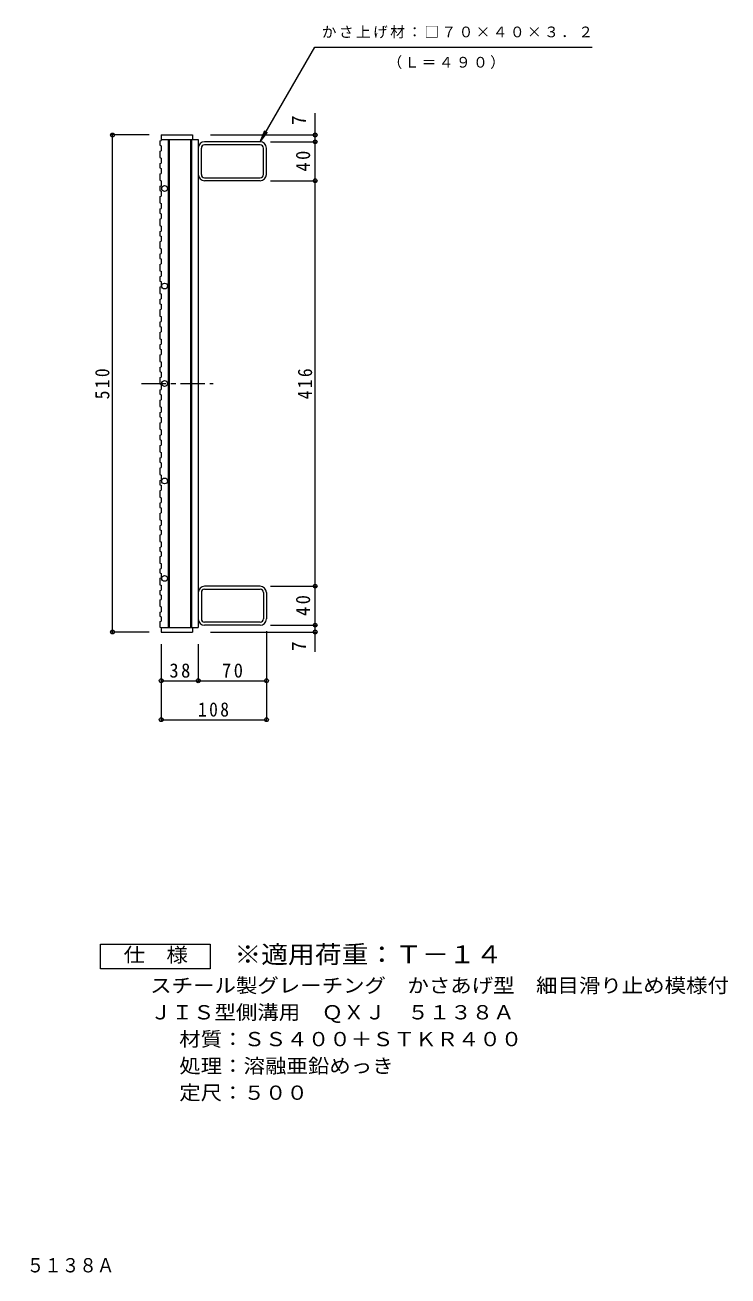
# Model space of a CAD drawing. Units: millimetres, scale not verified. Extents: x -614 to 829, y -688 to 660.
# Drawn here: x 108 to 829, y -688 to 595 of the extents above; entities that cross this region are included whole.
import ezdxf
from ezdxf.enums import TextEntityAlignment as Align

# ---------------------------------------------------------------- set-up
doc = ezdxf.new("R2010")
doc.units = ezdxf.units.MM
doc.header["$LTSCALE"] = 5
doc.header["$PDMODE"] = 32
doc.header["$PDSIZE"] = 4
doc.linetypes.add('CHAIN1', pattern=[8, 5, -1, 1, -1])
for name, color, linetype, lineweight in [('A-1_ピット', 2, 'Continuous', 9), ('A-2_蓋', 3, 'Continuous', 9), ('A-4_寸法', 7, 'Continuous', 9), ('A-5_仕様文', 7, 'Continuous', 9), ('F-4_F-4ﾚｲﾔ', 2, 'Continuous', 9)]:
    doc.layers.add(name, color=color, linetype=linetype, lineweight=lineweight)
doc.layers.add('F-5_F-5ﾚｲﾔ', color=2, linetype='Continuous')
doc.styles.add('ＭＳ ゴシック', font='')
doc.styles.get('ＭＳ ゴシック').set_extended_font_data('MS Gothic')

msp = doc.modelspace()

# ---------------------------------------------------------------- linework, layer by layer
at = {"layer": 'A-1_ピット'}
for p, q in [((349.104, 475.297), (291.904, 475.297)), ((288.704, 441.697), (288.704, 468.897)), ((349.104, 472.097), (291.904, 472.097)), ((352.304, 441.697), (352.304, 468.897)), ((355.504, 441.697), (355.504, 468.897)), ((291.904, 438.497), (349.104, 438.497)), ((349.104, 435.297), (291.904, 435.297)), ((288.704, 12.897), (288.704, -14.303)), ((349.104, 19.297), (291.904, 19.297)), ((291.904, 16.097), (349.104, 16.097)), ((352.304, 12.897), (352.304, -14.303)), ((355.504, 12.897), (355.504, -14.303)), ((349.104, -17.503), (291.904, -17.503)), ((349.104, -20.703), (291.904, -20.703))]:
    msp.add_line(p, q, dxfattribs=at)
for centre, radius, start, end in [((291.904, 468.897), 6.4, 90, 180), ((349.104, 468.897), 6.4, 0, 90), ((291.904, 468.897), 3.2, 90, 180), ((349.104, 468.897), 3.2, 0, 90), ((291.904, 441.697), 6.4, 180, 270), ((291.904, 441.697), 3.2, 180, 270), ((349.104, 441.697), 6.4, 270, 0), ((349.104, 441.697), 3.2, 270, 0), ((291.904, 12.897), 6.4, 90, 180), ((291.904, 12.897), 3.2, 90, 180), ((349.104, 12.897), 6.4, 0, 90), ((349.104, 12.897), 3.2, 0, 90), ((291.904, -14.303), 6.4, 180, 270), ((291.904, -14.303), 3.2, 180, 270), ((349.104, -14.303), 3.2, 270, 0), ((349.104, -14.303), 6.4, 270, 0)]:
    msp.add_arc(centre, radius, start, end, dxfattribs=at)
at = {"layer": 'A-2_蓋'}
for p, q in [((246.004, 476.142), (247.504, 476.654)), ((247.504, 482.297), (247.504, 476.654)), ((247.504, 482.297), (279.504, 482.297)), ((247.504, 477.797), (285.504, 477.797)), ((254.504, 477.797), (254.504, -23.203)), ((255.504, 477.797), (255.504, -23.203)), ((277.504, 477.797), (277.504, -23.203)), ((278.504, 477.797), (278.504, -23.203)), ((279.504, 482.297), (279.504, 477.797)), ((285.504, 477.797), (285.504, -23.203)), ((246.004, 465.599), (247.504, 466.11)), ((246.004, 452.916), (247.504, 453.427)), ((247.504, 458.54), (247.504, 453.427)), ((246.004, 442.373), (247.504, 442.884)), ((246.004, 429.69), (247.504, 430.201)), ((247.504, 435.314), (247.504, 430.201)), ((246.004, 419.146), (247.504, 419.658)), ((247.504, 412.088), (247.504, 406.974)), ((246.004, 406.463), (247.504, 406.974)), ((247.504, 401.544), (247.504, 396.431)), ((246.004, 395.92), (247.504, 396.431)), ((247.504, 388.861), (247.504, 383.748)), ((246.004, 383.237), (247.504, 383.748)), ((246.004, 372.694), (247.504, 373.205)), ((247.504, 378.318), (247.504, 373.205)), ((246.004, 360.01), (247.504, 360.522)), ((247.504, 365.635), (247.504, 360.522)), ((246.004, 349.467), (247.504, 349.979)), ((247.504, 355.092), (247.504, 349.979)), ((246.004, 336.784), (247.504, 337.295)), ((247.504, 342.409), (247.504, 337.295)), ((246.004, 326.241), (247.504, 326.752)), ((247.504, 331.865), (247.504, 326.752)), ((246.004, 313.558), (247.504, 314.069)), ((247.504, 319.182), (247.504, 314.069)), ((247.504, 308.639), (247.504, 303.526)), ((246.004, 303.014), (247.504, 303.526)), ((247.504, 295.956), (247.504, 290.842)), ((246.004, 290.331), (247.504, 290.842)), ((247.504, 285.413), (247.504, 280.299)), ((246.004, 279.788), (247.504, 280.299)), ((247.504, 272.729), (247.504, 267.616)), ((246.004, 267.105), (247.504, 267.616)), ((246.004, 256.562), (247.504, 257.073)), ((247.504, 262.186), (247.504, 257.073)), ((246.004, 243.879), (247.504, 244.39)), ((247.504, 249.503), (247.504, 244.39)), ((246.004, 233.335), (247.504, 233.847)), ((247.504, 238.96), (247.504, 233.847)), ((246.004, 220.652), (247.504, 221.163)), ((247.504, 226.277), (247.504, 221.163)), ((246.004, 210.109), (247.504, 210.62)), ((247.504, 215.733), (247.504, 210.62)), ((246.004, 197.426), (247.504, 197.937)), ((247.504, 203.05), (247.504, 197.937)), ((246.004, 186.883), (247.504, 187.394)), ((247.504, 192.507), (247.504, 187.394)), ((247.504, 179.824), (247.504, 174.711)), ((246.004, 174.199), (247.504, 174.711)), ((247.504, 169.281), (247.504, 164.168)), ((246.004, 163.656), (247.504, 164.168)), ((247.504, 156.598), (247.504, 151.484)), ((246.004, 150.973), (247.504, 151.484)), ((247.504, 146.054), (247.504, 140.941)), ((246.004, 140.43), (247.504, 140.941)), ((247.504, 133.371), (247.504, 128.258)), ((246.004, 127.747), (247.504, 128.258)), ((246.004, 117.204), (247.504, 117.715)), ((247.504, 122.828), (247.504, 117.715)), ((246.004, 104.52), (247.504, 105.032)), ((247.504, 110.145), (247.504, 105.032)), ((246.004, 93.977), (247.504, 94.489)), ((247.504, 99.602), (247.504, 94.489)), ((246.004, 81.294), (247.504, 81.805)), ((247.504, 86.919), (247.504, 81.805)), ((246.004, 71.786), (247.504, 72.298)), ((247.504, 76.798), (247.504, 72.298)), ((247.504, 64.728), (247.504, 59.614)), ((246.004, 59.103), (247.504, 59.614)), ((247.504, 54.606), (247.504, 50.107)), ((246.004, 49.595), (247.504, 50.107)), ((247.504, 42.537), (247.504, 37.423)), ((246.004, 36.912), (247.504, 37.423)), ((246.004, 27.404), (247.504, 27.916)), ((247.504, 32.415), (247.504, 27.916)), ((246.004, 14.721), (247.504, 15.232)), ((247.504, 20.346), (247.504, 15.232)), ((246.004, 5.213), (247.504, 5.725)), ((247.504, 10.224), (247.504, 5.725)), ((246.004, -7.47), (247.504, -6.959)), ((247.504, -1.845), (247.504, -6.959)), ((247.504, -11.967), (247.504, -16.467)), ((246.004, -16.978), (247.504, -16.467)), ((247.504, -23.203), (285.504, -23.203)), ((247.504, -23.203), (247.504, -27.702)), ((279.504, -23.203), (279.504, -27.702)), ((247.504, -27.702), (279.504, -27.702))]:
    msp.add_line(p, q, dxfattribs=at)
at = {"layer": 'A-2_蓋', "linetype": 'CHAIN1'}
msp.add_line((227.357, 227.297), (300.682, 227.297), dxfattribs=at)
at = {"layer": 'A-2_蓋'}
for points in [[(246.004, 476.142), (246.004, 471.735), (247.504, 471.224), (247.504, 466.11)], [(246.004, 465.599), (246.004, 459.052), (247.504, 458.54)], [(246.004, 452.916), (246.004, 448.509), (247.504, 447.997), (247.504, 442.884)], [(246.004, 442.373), (246.004, 435.825), (247.504, 435.314)], [(246.004, 429.69), (246.004, 425.282), (247.504, 424.771), (247.504, 419.658)], [(246.004, 419.146), (246.004, 412.599), (247.504, 412.088)], [(246.004, 406.463), (246.004, 402.056), (247.504, 401.544)], [(246.004, 395.92), (246.004, 389.373), (247.504, 388.861)], [(246.004, 383.237), (246.004, 378.829), (247.504, 378.318)], [(246.004, 372.694), (246.004, 366.146), (247.504, 365.635)], [(246.004, 360.01), (246.004, 355.603), (247.504, 355.092)], [(246.004, 349.467), (246.004, 342.92), (247.504, 342.409)], [(246.004, 336.784), (246.004, 332.377), (247.504, 331.865)], [(246.004, 326.241), (246.004, 319.693), (247.504, 319.182)], [(246.004, 313.558), (246.004, 309.15), (247.504, 308.639)], [(246.004, 303.014), (246.004, 296.467), (247.504, 295.956)], [(246.004, 290.331), (246.004, 285.924), (247.504, 285.413)], [(246.004, 279.788), (246.004, 273.241), (247.504, 272.729)], [(246.004, 267.105), (246.004, 262.697), (247.504, 262.186)], [(246.004, 256.562), (246.004, 250.014), (247.504, 249.503)], [(246.004, 243.879), (246.004, 239.471), (247.504, 238.96)], [(246.004, 233.335), (246.004, 226.788), (247.504, 226.277)], [(246.004, 220.652), (246.004, 216.245), (247.504, 215.733)], [(246.004, 210.109), (246.004, 203.562), (247.504, 203.05)], [(246.004, 197.426), (246.004, 193.018), (247.504, 192.507)], [(246.004, 186.883), (246.004, 180.335), (247.504, 179.824)], [(246.004, 174.199), (246.004, 169.792), (247.504, 169.281)], [(246.004, 163.656), (246.004, 157.109), (247.504, 156.598)], [(246.004, 150.973), (246.004, 146.566), (247.504, 146.054)], [(246.004, 140.43), (246.004, 133.883), (247.504, 133.371)], [(246.004, 127.747), (246.004, 123.339), (247.504, 122.828)], [(246.004, 117.204), (246.004, 110.656), (247.504, 110.145)], [(246.004, 104.52), (246.004, 100.113), (247.504, 99.602)], [(246.004, 93.977), (246.004, 87.43), (247.504, 86.919)], [(246.004, 81.294), (246.004, 77.309), (247.504, 76.798)], [(246.004, 71.786), (246.004, 65.239), (247.504, 64.728)], [(246.004, 59.103), (246.004, 55.118), (247.504, 54.606)], [(246.004, 49.595), (246.004, 43.048), (247.504, 42.537)], [(246.004, 36.912), (246.004, 32.927), (247.504, 32.415)], [(246.004, 27.404), (246.004, 20.857), (247.504, 20.346)], [(246.004, 14.721), (246.004, 10.736), (247.504, 10.224)], [(246.004, 5.213), (246.004, -1.334), (247.504, -1.845)], [(246.004, -7.47), (246.004, -11.455), (247.504, -11.967)], [(246.004, -16.978), (246.004, -22.691), (247.504, -23.203)]]:
    msp.add_lwpolyline(points, dxfattribs=at)
for centre in [(251.004, 427.297), (251.004, 327.297), (251.004, 227.297), (251.004, 127.297), (251.004, 27.297)]:
    msp.add_circle(centre, 3, dxfattribs=at)
at = {"layer": 'A-4_寸法'}
for p, q in [((405.504, -47.904), (405.504, 504.717)), ((235.004, 482.297), (196.004, 482.297)), ((197.504, -27.703), (197.504, 482.297)), ((298.004, 482.297), (407.004, 482.297)), ((359.604, 475.297), (407.004, 475.297)), ((359.604, 435.297), (407.004, 435.297)), ((359.604, 19.297), (407.004, 19.297)), ((359.604, -20.703), (407.004, -20.703)), ((235.004, -27.703), (196.004, -27.703)), ((298.004, -27.703), (407.004, -27.703)), ((355.504, -26.803), (355.504, -119.203)), ((247.504, -40.203), (247.504, -119.203)), ((285.504, -40.203), (285.504, -79.203)), ((247.504, -77.703), (355.504, -77.703)), ((247.504, -117.703), (355.504, -117.703))]:
    msp.add_line(p, q, dxfattribs=at)
for p in [(197.504, 482.297), (405.504, 482.297), (405.504, 475.297), (405.504, 435.297), (405.504, 19.297), (405.504, -20.703), (197.504, -27.703), (405.504, -27.703), (247.504, -77.703), (285.504, -77.703), (355.504, -77.703), (247.504, -117.703), (355.504, -117.703)]:
    msp.add_point(p, dxfattribs=at)
at = {"layer": 'A-5_仕様文'}
for q in [(353.887, 486.845), (356.713, 485.214)]:
    msp.add_line((349.104, 475.297), q, dxfattribs=at)
msp.add_lwpolyline([(349.104, 475.297), (405.106, 572.297), (689.781, 572.297)], dxfattribs=at)
at = {"layer": 'F-4_F-4ﾚｲﾔ'}
msp.add_lwpolyline([(185.118, -373.173), (185.118, -348.173), (297.618, -348.173), (297.618, -373.173)], close=True, dxfattribs=at)

# ---------------------------------------------------------------- texts
at = {"layer": 'A-4_寸法', "color": 2, "style": 'ＭＳ ゴシック'}
for p in [(400.504, 492.375), (400.504, -47.312)]:
    msp.add_text('7', height=14.66, rotation=90, dxfattribs=at).set_placement(p, align=Align.BOTTOM_LEFT)
at = {"layer": 'A-4_寸法', "color": 2, "char_height": 14.66, "attachment_point": 7, "rotation": 90, "style": 'ＭＳ ゴシック'}
for s, insert in [('\\T1.27;\\W0.95;40', (400.504, 444.672)), ('\\T1.27;\\W0.9;510', (194.504, 211.047)), ('\\T1.27;\\W0.9;416', (402.504, 211.047)), ('\\T1.27;\\W0.95;40', (400.504, -11.328))]:
    msp.add_mtext(s, dxfattribs=dict(at, insert=insert))
at = {"layer": 'A-4_寸法', "color": 2, "char_height": 14.66, "attachment_point": 7, "style": 'ＭＳ ゴシック'}
for s, insert in [('\\T1.27;\\W0.95;38', (255.879, -74.703)), ('\\T1.27;\\W0.95;70', (309.879, -74.703)), ('\\T1.27;\\W0.9;108', (285.254, -114.703))]:
    msp.add_mtext(s, dxfattribs=dict(at, insert=insert))
at = {"layer": 'A-5_仕様文', "char_height": 11, "attachment_point": 7, "style": 'ＭＳ ゴシック'}
for s, insert in [('\\T1.17;かさ上げ材：□７０×４０×３．２', (412.281, 581.345)), ('\\T1.17;（Ｌ＝４９０）', (479.776, 550.008))]:
    msp.add_mtext(s, dxfattribs=dict(at, insert=insert))
at = {"layer": 'F-4_F-4ﾚｲﾔ', "style": 'ＭＳ ゴシック', "width": 1.1}
for s, p in [('仕\u3000様', (208.868, -370.673)), ('スチール製グレーチング\u3000かさあげ型\u3000細目滑り止め模様付', (236.162, -402.133)), ('ＪＩＳ型側溝用\u3000ＱＸＪ\u3000５１３８Ａ', (236.162, -429.634)), ('材質：ＳＳ４００＋ＳＴＫＲ４００', (266.019, -457.132)), ('処理：溶融亜鉛めっき', (266.019, -484.633)), ('定尺：５００', (266.019, -512.134))]:
    msp.add_text(s, height=14.66, dxfattribs=at).set_placement(p, align=Align.BOTTOM_LEFT)
at = {"layer": 'F-5_F-5ﾚｲﾔ', "color": 3, "style": 'ＭＳ ゴシック', "width": 1.1}
msp.add_text('※適用荷重：Ｔ－１４', height=18.33, dxfattribs=at).set_placement((322.618, -373.173), align=Align.BOTTOM_LEFT)
at = {"layer": 'F-5_F-5ﾚｲﾔ', "style": 'ＭＳ ゴシック', "width": 0.9}
msp.add_text('ＪＩＳ型側溝用\u3000\u3000ＱＸＪ\u3000５１３８Ａ', height=14.66, dxfattribs=at).set_placement((-124.451, -689.209), align=Align.BOTTOM_LEFT)

doc.saveas('drawing.dxf')
